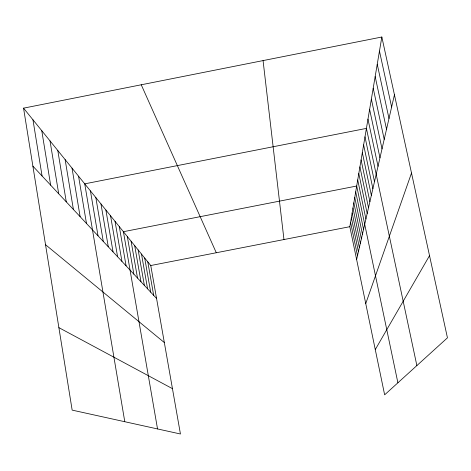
<?xml version="1.0" encoding="UTF-8"?>
<svg xmlns="http://www.w3.org/2000/svg" width="471" height="471" viewBox="0 0 471 471"><rect width="100%" height="100%" fill="white"/><g stroke="black" fill="none" stroke-linecap="round" stroke-linejoin="round"><path stroke-width="0.71" d="M381.84 37.009L447.45 337.831L384.642 394.828L349.823 226.698L381.84 37.009L23.55 108.153L72.157 410.117L180.44 433.991L150.761 265.532L23.55 108.153M356.624 259.521L394.439 94.777M365.749 303.577L411.507 173.034M375.275 349.576L429.528 255.647M150.761 265.532L349.823 226.698M58.881 327.639L172.451 388.652M45.534 244.714L164.332 342.564M32.888 166.151L156.555 298.426M141.247 84.786L216.289 252.75M379.467 51.074L391.625 107.035M377.247 64.239L388.993 118.504M375.163 76.59L386.526 129.254M373.203 88.195L384.206 139.357M371.36 99.122L382.022 148.865M369.617 109.431L379.967 157.826M367.975 119.169L378.025 166.292M416.87 365.578L366.42 128.389L84.733 183.849L124.786 421.722M364.99 136.873L374.492 181.671M363.624 144.938L372.885 188.671M362.329 152.61L371.36 195.33M361.098 159.922L369.9 201.676M359.921 166.899L368.51 207.729M358.796 173.558L367.186 213.504M357.719 179.928L365.92 219.021M397.895 382.799L356.694 186.021L123.414 231.703L157.532 428.94M355.705 191.856L363.547 229.359M354.763 197.449L362.435 234.205M353.856 202.818L361.369 238.856M352.985 207.976L360.344 243.319M352.149 212.927L359.361 247.605M351.348 217.696L358.413 251.732M350.571 222.283L357.501 255.7M147.788 261.858L153.676 295.346M144.703 258.043L150.691 292.15M141.5 254.075L147.588 288.829M138.168 249.954L144.356 285.379M134.706 245.668L141 281.788M131.097 241.205L137.503 278.043M127.335 236.554L133.858 274.146M119.322 226.639L126.087 265.832M115.048 221.346L121.936 261.393M110.573 215.818L117.591 256.748M105.893 210.025L113.046 251.885M100.982 203.949L108.283 246.792M95.837 197.579L103.279 241.44M90.426 190.885L98.021 235.818M78.557 176.201L86.481 223.472M72.028 168.123L80.129 216.678M65.122 159.581L73.405 209.489M57.798 150.526L66.276 201.865M50.026 140.911L58.71 193.769M41.766 130.685L50.65 185.156M32.958 119.793L42.066 175.971M263.065 60.594L283.966 239.545"/></g></svg>
